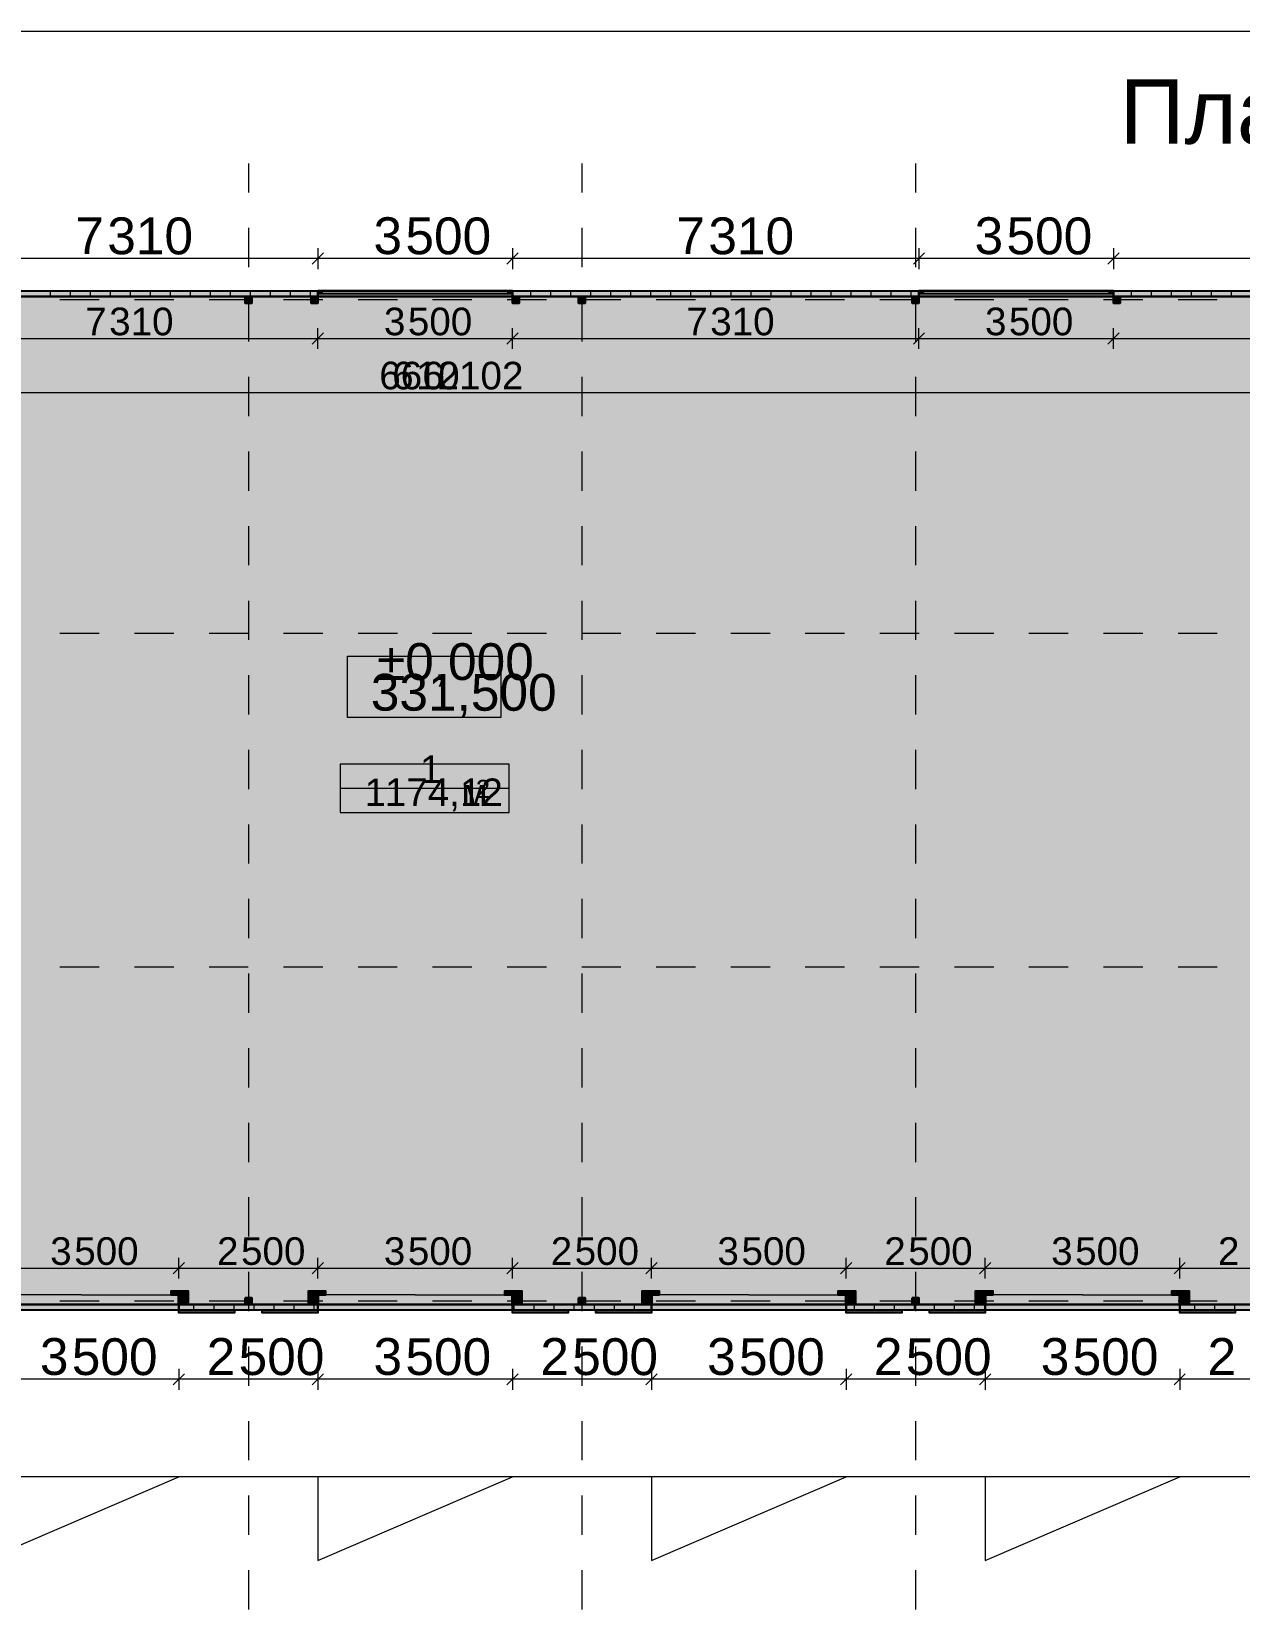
# Model space of a CAD drawing. Extents: x 8 to 21351, y 0 to 420.
# Drawn here: x 20080 to 20188.7, y 150.2 to 292 of the extents above; entities that cross this region are included whole.
import ezdxf

# ---------------------------------------------------------------- set-up
doc = ezdxf.new("R2010")
doc.units = 0
doc.styles.add('TEYPDFCAD_TEXT', font='arial.ttf')

msp = doc.modelspace()

# ---------------------------------------------------------------- hatches: boundary and pattern name
at = {"true_color": 0xffffff}
for points in [[(20279.76, 191.03), (20279.83, 191.03), (20279.83, 177.58), (19964.83, 177.58), (19964.83, 191.03), (19949.31, 191.03), (19949.31, 208.53), (19972.73, 208.53), (19972.73, 224.98), (19949.23, 224.98), (19949.23, 268.18), (20279.83, 268.18), (20279.83, 224.78), (20279.83, 208.53), (20279.76, 208.53)], [(20069.23, 268.68), (20105.78, 268.68), (20105.78, 268.18), (20069.23, 268.18)], [(20099.23, 268.18), (20099.83, 268.18), (20099.83, 267.58), (20099.23, 267.58)], [(20105.18, 268.18), (20105.78, 268.18), (20105.78, 267.58), (20105.18, 267.58)], [(20105.78, 268.68), (20123.28, 268.68), (20123.28, 268.18), (20105.78, 268.18)], [(20105.78, 268.43), (20106.15, 268.43), (20106.15, 268.68), (20105.78, 268.68)], [(20122.9, 268.68), (20106.15, 268.68), (20106.15, 268.43), (20122.9, 268.43)], [(20123.28, 268.68), (20122.9, 268.68), (20122.9, 268.43), (20123.28, 268.43)], [(20123.28, 268.68), (20159.83, 268.68), (20159.83, 268.18), (20123.28, 268.18)], [(20123.28, 268.18), (20123.88, 268.18), (20123.88, 267.58), (20123.28, 267.58)], [(20129.23, 268.18), (20129.83, 268.18), (20129.83, 267.58), (20129.23, 267.58)], [(20159.23, 268.18), (20159.83, 268.18), (20159.83, 267.58), (20159.23, 267.58)], [(20159.83, 268.68), (20177.33, 268.68), (20177.33, 268.18), (20159.83, 268.18)], [(20159.83, 268.43), (20160.2, 268.43), (20160.2, 268.68), (20159.83, 268.68)], [(20176.95, 268.68), (20160.2, 268.68), (20160.2, 268.43), (20176.95, 268.43)], [(20177.33, 268.68), (20176.95, 268.68), (20176.95, 268.43), (20177.33, 268.43)], [(20177.33, 268.68), (20219.83, 268.68), (20219.83, 268.18), (20177.33, 268.18)], [(20177.33, 268.18), (20177.93, 268.18), (20177.93, 267.58), (20177.33, 267.58)], [(20093.23, 177.58), (20094.15, 177.58), (20094.15, 178.78), (20092.55, 178.78), (20092.55, 178.44), (20093.23, 178.44)], [(20105.83, 177.58), (20105.83, 178.44), (20106.5, 178.44), (20106.5, 178.78), (20104.9, 178.78), (20104.9, 177.58)], [(20123.23, 177.58), (20124.15, 177.58), (20124.15, 178.78), (20122.55, 178.78), (20122.55, 178.44), (20123.23, 178.44)], [(20135.83, 177.58), (20135.83, 178.44), (20136.5, 178.44), (20136.5, 178.78), (20134.9, 178.78), (20134.9, 177.58)], [(20153.23, 177.58), (20154.15, 177.58), (20154.15, 178.78), (20152.55, 178.78), (20152.55, 178.44), (20153.23, 178.44)], [(20165.83, 177.58), (20165.83, 178.44), (20166.5, 178.44), (20166.5, 178.78), (20164.9, 178.78), (20164.9, 177.58)], [(20183.23, 177.58), (20184.15, 177.58), (20184.15, 178.78), (20182.55, 178.78), (20182.55, 178.44), (20183.23, 178.44)], [(20075.78, 177.08), (20075.78, 177.58), (20093.28, 177.58), (20093.28, 177.08)], [(20093.28, 177.08), (20093.28, 177.58), (20105.78, 177.58), (20105.78, 177.08)], [(20099.23, 178.18), (20099.83, 178.18), (20099.83, 177.58), (20099.23, 177.58)], [(20105.78, 177.08), (20105.78, 177.58), (20123.28, 177.58), (20123.28, 177.08)], [(20123.28, 177.58), (20135.78, 177.58), (20135.78, 177.08), (20123.28, 177.08)], [(20129.23, 178.18), (20129.83, 178.18), (20129.83, 177.58), (20129.23, 177.58)], [(20135.78, 177.08), (20135.78, 177.58), (20153.28, 177.58), (20153.28, 177.08)], [(20153.28, 177.08), (20153.28, 177.58), (20165.78, 177.58), (20165.78, 177.08)], [(20159.23, 178.18), (20159.83, 178.18), (20159.83, 177.58), (20159.23, 177.58)], [(20165.78, 177.08), (20165.78, 177.58), (20183.28, 177.58), (20183.28, 177.08)], [(20183.28, 177.58), (20195.78, 177.58), (20195.78, 177.08), (20183.28, 177.08)]]:
    msp.add_hatch(color=0, dxfattribs=at).paths.add_polyline_path(points)
at = {"true_color": 0x7f7f7f}
for points in [[(20093.28, 177.08), (20098.28, 177.08), (20098.28, 176.83), (20093.28, 176.83)], [(20100.78, 177.08), (20105.78, 177.08), (20105.78, 176.83), (20100.78, 176.83)], [(20123.28, 177.08), (20128.28, 177.08), (20128.28, 176.83), (20123.28, 176.83)], [(20130.78, 177.08), (20135.78, 177.08), (20135.78, 176.83), (20130.78, 176.83)], [(20153.28, 177.08), (20158.28, 177.08), (20158.28, 176.83), (20153.28, 176.83)], [(20160.78, 177.08), (20165.78, 177.08), (20165.78, 176.83), (20160.78, 176.83)], [(20183.28, 177.08), (20188.28, 177.08), (20188.28, 176.83), (20183.28, 176.83)]]:
    msp.add_hatch(color=0, dxfattribs=at).paths.add_polyline_path(points)

# ---------------------------------------------------------------- linework, layer by layer
at = {"color": 7, "lineweight": 20}
msp.add_line((20302.71, 291.98), (19907.71, 291.98), dxfattribs=at)
at = {"color": 7, "lineweight": 15}
for p, q in [((20099.53, 280.13), (20099.53, 277.52)), ((20129.53, 280.13), (20129.53, 277.52)), ((20159.53, 280.13), (20159.53, 277.52)), ((20099.53, 274.35), (20099.53, 270.82)), ((20129.53, 274.35), (20129.53, 270.82)), ((20159.53, 274.35), (20159.53, 270.82)), ((20105.78, 272.52), (20105.78, 270.64)), ((20123.28, 272.52), (20123.28, 270.64)), ((20159.83, 272.51), (20159.83, 270.64)), ((20177.33, 272.51), (20177.33, 270.64)), ((20105.78, 271.58), (20069.23, 271.58)), ((20105.28, 271.08), (20106.28, 272.08)), ((20123.28, 271.58), (20105.78, 271.58)), ((20122.78, 271.08), (20123.78, 272.08)), ((20159.83, 271.58), (20123.28, 271.58)), ((20159.33, 271.08), (20160.33, 272.08)), ((20177.33, 271.58), (20159.83, 271.58)), ((20176.83, 271.08), (20177.83, 272.08)), ((20219.83, 271.58), (20177.33, 271.58)), ((19948.73, 268.68), (20280.33, 268.68)), ((20105.78, 268.68), (20069.23, 268.68)), ((20069.23, 268.18), (20105.78, 268.18)), ((20105.78, 268.68), (20105.78, 268.43)), ((20123.28, 268.68), (20105.78, 268.68)), ((20106.15, 268.68), (20105.78, 268.68)), ((20105.78, 268.68), (20105.78, 268.43)), ((20105.78, 268.68), (20105.78, 268.43)), ((20105.78, 268.43), (20105.78, 268.18)), ((20105.78, 268.43), (20106.15, 268.43)), ((20105.78, 268.43), (20105.78, 268.18)), ((20123.28, 268.18), (20105.78, 268.18)), ((20106.15, 268.43), (20106.15, 268.68)), ((20122.9, 268.68), (20106.15, 268.68)), ((20106.15, 268.43), (20122.9, 268.43)), ((20123.28, 268.68), (20122.9, 268.68)), ((20122.9, 268.68), (20122.9, 268.43)), ((20122.9, 268.43), (20123.28, 268.43)), ((20123.28, 268.68), (20123.28, 268.43)), ((20159.83, 268.68), (20123.28, 268.68)), ((20123.28, 268.68), (20123.28, 268.43)), ((20123.28, 268.68), (20123.28, 268.43)), ((20123.28, 268.43), (20123.28, 268.18)), ((20123.28, 268.43), (20123.28, 268.18)), ((20123.28, 268.18), (20159.83, 268.18)), ((20159.83, 268.68), (20159.83, 268.43)), ((20177.33, 268.68), (20159.83, 268.68)), ((20160.2, 268.68), (20159.83, 268.68)), ((20159.83, 268.68), (20159.83, 268.43)), ((20159.83, 268.68), (20159.83, 268.43)), ((20159.83, 268.43), (20159.83, 268.18)), ((20159.83, 268.43), (20160.2, 268.43)), ((20159.83, 268.43), (20159.83, 268.18)), ((20177.33, 268.18), (20159.83, 268.18)), ((20160.2, 268.43), (20160.2, 268.68)), ((20176.95, 268.68), (20160.2, 268.68)), ((20160.2, 268.43), (20176.95, 268.43)), ((20177.33, 268.68), (20176.95, 268.68)), ((20176.95, 268.68), (20176.95, 268.43)), ((20176.95, 268.43), (20177.33, 268.43)), ((20177.33, 268.68), (20177.33, 268.43)), ((20219.83, 268.68), (20177.33, 268.68)), ((20177.33, 268.68), (20177.33, 268.43)), ((20177.33, 268.68), (20177.33, 268.43)), ((20177.33, 268.43), (20177.33, 268.18)), ((20177.33, 268.43), (20177.33, 268.18)), ((20177.33, 268.18), (20219.83, 268.18)), ((20086.11, 267.88), (20082.59, 267.88)), ((20092.82, 267.88), (20089.29, 267.88)), ((20099.52, 267.88), (20095.99, 267.88)), ((20099.53, 267.64), (20099.53, 264.12)), ((20106.22, 267.88), (20102.69, 267.88)), ((20112.93, 267.88), (20109.4, 267.88)), ((20119.63, 267.88), (20116.1, 267.88)), ((20126.33, 267.88), (20122.8, 267.88)), ((20133.03, 267.88), (20129.51, 267.88)), ((20129.53, 267.64), (20129.53, 264.12)), ((20139.74, 267.88), (20136.21, 267.88)), ((20146.44, 267.88), (20142.91, 267.88)), ((20153.14, 267.88), (20149.61, 267.88)), ((20159.84, 267.88), (20156.32, 267.88)), ((20159.53, 267.64), (20159.53, 264.12)), ((20166.55, 267.88), (20163.02, 267.88)), ((20173.25, 267.88), (20169.72, 267.88)), ((20179.95, 267.88), (20176.43, 267.88)), ((20186.66, 267.88), (20183.13, 267.88)), ((20105.78, 263.46), (20105.78, 265.33)), ((20123.28, 263.46), (20123.28, 265.33)), ((20159.83, 263.46), (20159.83, 265.33)), ((20177.33, 263.46), (20177.33, 265.33)), ((20069.23, 264.39), (20105.78, 264.39)), ((20106.28, 264.89), (20105.28, 263.89)), ((20105.78, 264.39), (20123.28, 264.39)), ((20123.78, 264.89), (20122.78, 263.89)), ((20123.28, 264.39), (20159.83, 264.39)), ((20160.33, 264.89), (20159.33, 263.89)), ((20159.83, 264.39), (20177.33, 264.39)), ((20177.83, 264.89), (20176.83, 263.89)), ((20177.33, 264.39), (20219.83, 264.39)), ((20099.53, 260.94), (20099.53, 257.41)), ((20129.53, 260.94), (20129.53, 257.41)), ((20159.53, 260.94), (20159.53, 257.41)), ((19949.23, 259.53), (20279.83, 259.53)), ((19949.23, 259.53), (20279.83, 259.53)), ((20099.53, 254.24), (20099.53, 250.71)), ((20129.53, 254.24), (20129.53, 250.71)), ((20159.53, 254.24), (20159.53, 250.71)), ((20099.53, 247.54), (20099.53, 244.01)), ((20129.53, 247.54), (20129.53, 244.01)), ((20159.53, 247.54), (20159.53, 244.01)), ((20099.53, 240.83), (20099.53, 237.3)), ((20129.53, 240.83), (20129.53, 237.3)), ((20159.53, 240.83), (20159.53, 237.3)), ((20086.11, 237.88), (20082.59, 237.88)), ((20092.82, 237.88), (20089.29, 237.88)), ((20099.52, 237.88), (20095.99, 237.88)), ((20106.22, 237.88), (20102.69, 237.88)), ((20112.93, 237.88), (20109.4, 237.88)), ((20119.63, 237.88), (20116.1, 237.88)), ((20126.33, 237.88), (20122.8, 237.88)), ((20133.03, 237.88), (20129.51, 237.88)), ((20139.74, 237.88), (20136.21, 237.88)), ((20146.44, 237.88), (20142.91, 237.88)), ((20153.14, 237.88), (20149.61, 237.88)), ((20159.84, 237.88), (20156.32, 237.88)), ((20166.55, 237.88), (20163.02, 237.88)), ((20173.25, 237.88), (20169.72, 237.88)), ((20179.95, 237.88), (20176.43, 237.88)), ((20186.66, 237.88), (20183.13, 237.88)), ((20099.53, 234.13), (20099.53, 230.6)), ((20129.53, 234.13), (20129.53, 230.6)), ((20159.53, 234.13), (20159.53, 230.6)), ((20099.53, 227.43), (20099.53, 223.9)), ((20129.53, 227.43), (20129.53, 223.9)), ((20159.53, 227.43), (20159.53, 223.9)), ((20122.97, 226.14), (20107.77, 226.14)), ((20107.77, 226.14), (20107.77, 223.97)), ((20122.97, 223.97), (20122.97, 226.14)), ((20107.77, 223.97), (20107.77, 221.8)), ((20107.77, 223.97), (20122.97, 223.97)), ((20107.77, 223.97), (20122.97, 223.97)), ((20122.97, 221.8), (20122.97, 223.97)), ((20107.77, 221.8), (20122.97, 221.8)), ((20099.53, 220.72), (20099.53, 217.2)), ((20129.53, 220.72), (20129.53, 217.2)), ((20159.53, 220.72), (20159.53, 217.2)), ((20099.53, 214.02), (20099.53, 210.49)), ((20129.53, 214.02), (20129.53, 210.49)), ((20159.53, 214.02), (20159.53, 210.49)), ((20086.11, 207.88), (20082.59, 207.88)), ((20092.82, 207.88), (20089.29, 207.88)), ((20099.52, 207.88), (20095.99, 207.88)), ((20099.53, 207.32), (20099.53, 203.79)), ((20106.22, 207.88), (20102.69, 207.88)), ((20112.92, 207.88), (20109.4, 207.88)), ((20119.63, 207.88), (20116.1, 207.88)), ((20126.33, 207.88), (20122.8, 207.88)), ((20133.03, 207.88), (20129.51, 207.88)), ((20129.53, 207.32), (20129.53, 203.79)), ((20139.74, 207.88), (20136.21, 207.88)), ((20146.44, 207.88), (20142.91, 207.88)), ((20153.14, 207.88), (20149.61, 207.88)), ((20159.84, 207.88), (20156.32, 207.88)), ((20159.53, 207.32), (20159.53, 203.79)), ((20166.55, 207.88), (20163.02, 207.88)), ((20173.25, 207.88), (20169.72, 207.88)), ((20179.95, 207.88), (20176.42, 207.88)), ((20186.66, 207.88), (20183.13, 207.88)), ((20099.53, 200.62), (20099.53, 197.09)), ((20129.53, 200.62), (20129.53, 197.09)), ((20159.53, 200.62), (20159.53, 197.09)), ((20099.53, 193.91), (20099.53, 190.38)), ((20129.53, 193.91), (20129.53, 190.38)), ((20159.53, 193.91), (20159.53, 190.38)), ((20099.53, 187.21), (20099.53, 183.68)), ((20129.53, 187.21), (20129.53, 183.68)), ((20159.53, 187.21), (20159.53, 183.68)), ((20093.28, 179.9), (20093.28, 181.78)), ((20105.78, 179.9), (20105.78, 181.78)), ((20123.28, 179.9), (20123.28, 181.78)), ((20135.78, 179.9), (20135.78, 181.78)), ((20153.28, 179.9), (20153.28, 181.78)), ((20165.78, 179.9), (20165.78, 181.78)), ((20183.28, 179.9), (20183.28, 181.78)), ((20075.78, 180.84), (20093.28, 180.84)), ((20093.78, 181.34), (20092.78, 180.34)), ((20093.28, 180.84), (20105.78, 180.84)), ((20099.53, 180.51), (20099.53, 176.98)), ((20106.28, 181.34), (20105.28, 180.34)), ((20105.78, 180.84), (20123.28, 180.84)), ((20123.78, 181.34), (20122.78, 180.34)), ((20123.28, 180.84), (20135.78, 180.84)), ((20129.53, 180.51), (20129.53, 176.98)), ((20136.28, 181.34), (20135.28, 180.34)), ((20135.78, 180.84), (20153.28, 180.84)), ((20153.78, 181.34), (20152.78, 180.34)), ((20153.28, 180.84), (20165.78, 180.84)), ((20159.53, 180.51), (20159.53, 176.98)), ((20166.28, 181.34), (20165.28, 180.34)), ((20165.78, 180.84), (20183.28, 180.84)), ((20183.78, 181.34), (20182.78, 180.34)), ((20183.28, 180.84), (20195.78, 180.84)), ((20092.55, 178.44), (20092.55, 178.78)), ((20092.55, 178.78), (20094.15, 178.78)), ((20094.15, 178.78), (20094.15, 177.58)), ((20106.5, 178.78), (20104.9, 178.78)), ((20104.9, 178.78), (20104.9, 177.58)), ((20106.5, 178.44), (20106.5, 178.78)), ((20122.55, 178.44), (20122.55, 178.78)), ((20122.55, 178.78), (20124.15, 178.78)), ((20124.15, 178.78), (20124.15, 177.58)), ((20136.5, 178.78), (20134.9, 178.78)), ((20134.9, 178.78), (20134.9, 177.58)), ((20136.5, 178.44), (20136.5, 178.78)), ((20152.55, 178.44), (20152.55, 178.78)), ((20152.55, 178.78), (20154.15, 178.78)), ((20154.15, 178.78), (20154.15, 177.58)), ((20166.5, 178.78), (20164.9, 178.78)), ((20164.9, 178.78), (20164.9, 177.58)), ((20166.5, 178.44), (20166.5, 178.78)), ((20182.55, 178.44), (20182.55, 178.78)), ((20182.55, 178.78), (20184.15, 178.78)), ((20184.15, 178.78), (20184.15, 177.58)), ((20084.53, 178.44), (20075.83, 178.44)), ((20086.11, 177.88), (20082.59, 177.88)), ((20084.53, 178.44), (20093.23, 178.44)), ((20092.82, 177.88), (20089.29, 177.88)), ((20093.23, 178.44), (20092.55, 178.44)), ((20093.23, 177.58), (20093.23, 178.44)), ((20094.15, 177.58), (20093.23, 177.58)), ((20093.28, 177.08), (20093.28, 177.58)), ((20105.78, 177.58), (20093.28, 177.58)), ((20093.28, 177.08), (20093.28, 177.58)), ((20099.52, 177.88), (20095.99, 177.88)), ((20106.22, 177.88), (20102.69, 177.88)), ((20104.9, 177.58), (20105.83, 177.58)), ((20105.78, 177.08), (20105.78, 177.58)), ((20105.78, 177.08), (20105.78, 177.58)), ((20114.53, 178.44), (20105.83, 178.44)), ((20105.83, 177.58), (20105.83, 178.44)), ((20105.83, 178.44), (20106.5, 178.44)), ((20112.92, 177.88), (20109.4, 177.88)), ((20114.53, 178.44), (20123.23, 178.44)), ((20119.63, 177.88), (20116.1, 177.88)), ((20123.23, 178.44), (20122.55, 178.44)), ((20126.33, 177.88), (20122.8, 177.88)), ((20123.23, 177.58), (20123.23, 178.44)), ((20124.15, 177.58), (20123.23, 177.58)), ((20123.28, 177.08), (20123.28, 177.58)), ((20135.78, 177.58), (20123.28, 177.58)), ((20123.28, 177.08), (20123.28, 177.58)), ((20133.03, 177.88), (20129.51, 177.88)), ((20134.9, 177.58), (20135.83, 177.58)), ((20135.78, 177.08), (20135.78, 177.58)), ((20135.78, 177.08), (20135.78, 177.58)), ((20144.53, 178.44), (20135.83, 178.44)), ((20135.83, 177.58), (20135.83, 178.44)), ((20135.83, 178.44), (20136.5, 178.44)), ((20139.74, 177.88), (20136.21, 177.88)), ((20146.44, 177.88), (20142.91, 177.88)), ((20144.53, 178.44), (20153.23, 178.44)), ((20153.14, 177.88), (20149.61, 177.88)), ((20153.23, 178.44), (20152.55, 178.44)), ((20153.23, 177.58), (20153.23, 178.44)), ((20154.15, 177.58), (20153.23, 177.58)), ((20153.28, 177.08), (20153.28, 177.58)), ((20165.78, 177.58), (20153.28, 177.58)), ((20153.28, 177.08), (20153.28, 177.58)), ((20159.84, 177.88), (20156.32, 177.88)), ((20166.55, 177.88), (20163.02, 177.88)), ((20164.9, 177.58), (20165.83, 177.58)), ((20165.78, 177.08), (20165.78, 177.58)), ((20165.78, 177.08), (20165.78, 177.58)), ((20174.53, 178.44), (20165.83, 178.44)), ((20165.83, 177.58), (20165.83, 178.44)), ((20165.83, 178.44), (20166.5, 178.44)), ((20173.25, 177.88), (20169.72, 177.88)), ((20174.53, 178.44), (20183.23, 178.44)), ((20179.95, 177.88), (20176.42, 177.88)), ((20183.23, 178.44), (20182.55, 178.44)), ((20186.66, 177.88), (20183.13, 177.88)), ((20183.23, 177.58), (20183.23, 178.44)), ((20184.15, 177.58), (20183.23, 177.58)), ((20183.28, 177.08), (20183.28, 177.58)), ((20195.78, 177.58), (20183.28, 177.58)), ((20183.28, 177.08), (20183.28, 177.58)), ((20093.28, 177.08), (20093.28, 176.83)), ((20098.28, 177.08), (20093.28, 177.08)), ((20093.28, 177.08), (20105.78, 177.08)), ((20093.28, 176.83), (20098.28, 176.83)), ((20098.28, 176.83), (20098.28, 177.08)), ((20100.78, 177.08), (20100.78, 176.83)), ((20105.78, 177.08), (20100.78, 177.08)), ((20100.78, 176.83), (20105.78, 176.83)), ((20105.78, 176.83), (20105.78, 177.08)), ((20123.28, 177.08), (20123.28, 176.83)), ((20128.28, 177.08), (20123.28, 177.08)), ((20123.28, 177.08), (20135.78, 177.08)), ((20123.28, 176.83), (20128.28, 176.83)), ((20128.28, 176.83), (20128.28, 177.08)), ((20130.78, 177.08), (20130.78, 176.83)), ((20135.78, 177.08), (20130.78, 177.08)), ((20130.78, 176.83), (20135.78, 176.83)), ((20135.78, 176.83), (20135.78, 177.08)), ((20153.28, 177.08), (20153.28, 176.83)), ((20158.28, 177.08), (20153.28, 177.08)), ((20153.28, 177.08), (20165.78, 177.08)), ((20153.28, 176.83), (20158.28, 176.83)), ((20158.28, 176.83), (20158.28, 177.08)), ((20160.78, 177.08), (20160.78, 176.83)), ((20165.78, 177.08), (20160.78, 177.08)), ((20160.78, 176.83), (20165.78, 176.83)), ((20165.78, 176.83), (20165.78, 177.08)), ((20183.28, 177.08), (20183.28, 176.83)), ((20188.28, 177.08), (20183.28, 177.08)), ((20183.28, 177.08), (20195.78, 177.08)), ((20183.28, 176.83), (20188.28, 176.83)), ((20188.28, 176.83), (20188.28, 177.08)), ((20099.53, 173.8), (20099.53, 170.28)), ((20129.53, 173.8), (20129.53, 170.28)), ((20159.53, 173.8), (20159.53, 170.28)), ((20093.28, 171.79), (20093.28, 169.91)), ((20105.78, 171.79), (20105.78, 169.91)), ((20123.28, 171.79), (20123.28, 169.91)), ((20135.78, 171.79), (20135.78, 169.91)), ((20153.28, 171.79), (20153.28, 169.91)), ((20165.78, 171.79), (20165.78, 169.91)), ((20183.28, 171.79), (20183.28, 169.91)), ((20093.28, 170.85), (20075.78, 170.85)), ((20092.78, 170.35), (20093.78, 171.35)), ((20105.78, 170.85), (20093.28, 170.85)), ((20105.28, 170.35), (20106.28, 171.35)), ((20123.28, 170.85), (20105.78, 170.85)), ((20122.78, 170.35), (20123.78, 171.35)), ((20135.78, 170.85), (20123.28, 170.85)), ((20135.28, 170.35), (20136.28, 171.35)), ((20153.28, 170.85), (20135.78, 170.85)), ((20152.78, 170.35), (20153.78, 171.35)), ((20165.78, 170.85), (20153.28, 170.85)), ((20165.28, 170.35), (20166.28, 171.35)), ((20183.28, 170.85), (20165.78, 170.85)), ((20182.78, 170.35), (20183.78, 171.35)), ((20195.78, 170.85), (20183.28, 170.85)), ((20099.53, 167.1), (20099.53, 163.57)), ((20129.53, 167.1), (20129.53, 163.57)), ((20159.53, 167.1), (20159.53, 163.57)), ((20280.33, 162.08), (19948.73, 162.08)), ((20075.78, 154.58), (20093.28, 162.08)), ((20093.28, 162.08), (20075.78, 162.08)), ((20105.78, 154.58), (20123.28, 162.08)), ((20123.28, 162.08), (20105.78, 162.08)), ((20105.78, 162.08), (20105.78, 154.58)), ((20135.78, 154.58), (20153.28, 162.08)), ((20153.28, 162.08), (20135.78, 162.08)), ((20135.78, 162.08), (20135.78, 154.58)), ((20165.78, 154.58), (20183.28, 162.08)), ((20183.28, 162.08), (20165.78, 162.08)), ((20165.78, 162.08), (20165.78, 154.58)), ((20099.53, 160.4), (20099.53, 156.87)), ((20129.53, 160.4), (20129.53, 156.87)), ((20159.53, 160.4), (20159.53, 156.87)), ((20099.53, 153.7), (20099.53, 150.17)), ((20129.53, 153.7), (20129.53, 150.17)), ((20159.53, 153.7), (20159.53, 150.17))]:
    msp.add_line(p, q, dxfattribs=at)
at = {"color": 0, "lineweight": 5, "true_color": 0x53b368}
for p, q in [((20081.73, 268.18), (20081.73, 268.68)), ((20083.53, 268.18), (20083.53, 268.68)), ((20085.33, 268.18), (20085.33, 268.68)), ((20087.13, 268.18), (20087.13, 268.68)), ((20088.93, 268.18), (20088.93, 268.68)), ((20090.73, 268.18), (20090.73, 268.68)), ((20092.53, 268.18), (20092.53, 268.68)), ((20094.33, 268.18), (20094.33, 268.68)), ((20096.13, 268.18), (20096.13, 268.68)), ((20097.93, 268.18), (20097.93, 268.68)), ((20099.73, 268.18), (20099.73, 268.68)), ((20101.53, 268.18), (20101.53, 268.68)), ((20103.33, 268.18), (20103.33, 268.68)), ((20105.13, 268.18), (20105.13, 268.68)), ((20105.73, 267.58), (20105.73, 268.18)), ((20124.93, 268.18), (20124.93, 268.68)), ((20126.73, 268.18), (20126.73, 268.68)), ((20128.53, 268.18), (20128.53, 268.68)), ((20130.33, 268.18), (20130.33, 268.68)), ((20132.13, 268.18), (20132.13, 268.68)), ((20133.93, 268.18), (20133.93, 268.68)), ((20135.73, 268.18), (20135.73, 268.68)), ((20137.53, 268.18), (20137.53, 268.68)), ((20139.33, 268.18), (20139.33, 268.68)), ((20141.13, 268.18), (20141.13, 268.68)), ((20142.93, 268.18), (20142.93, 268.68)), ((20144.73, 268.18), (20144.73, 268.68)), ((20146.53, 268.18), (20146.53, 268.68)), ((20148.33, 268.18), (20148.33, 268.68)), ((20150.13, 268.18), (20150.13, 268.68)), ((20151.93, 268.18), (20151.93, 268.68)), ((20153.73, 268.18), (20153.73, 268.68)), ((20155.53, 268.18), (20155.53, 268.68)), ((20157.33, 268.18), (20157.33, 268.68)), ((20159.13, 268.18), (20159.13, 268.68)), ((20178.93, 268.18), (20178.93, 268.68)), ((20180.73, 268.18), (20180.73, 268.68)), ((20182.53, 268.18), (20182.53, 268.68)), ((20184.33, 268.18), (20184.33, 268.68)), ((20186.13, 268.18), (20186.13, 268.68)), ((20187.93, 268.18), (20187.93, 268.68)), ((20094.64, 177.08), (20094.64, 177.58)), ((20096.44, 177.08), (20096.44, 177.58)), ((20098.24, 177.08), (20098.24, 177.58)), ((20099.54, 177.59), (20099.54, 178.18)), ((20100.04, 177.08), (20100.04, 177.58)), ((20101.84, 177.08), (20101.84, 177.58)), ((20103.64, 177.08), (20103.64, 177.58)), ((20105.44, 177.08), (20105.44, 177.58)), ((20123.44, 177.08), (20123.44, 177.58)), ((20125.24, 177.08), (20125.24, 177.58)), ((20127.04, 177.08), (20127.04, 177.58)), ((20128.84, 177.08), (20128.84, 177.58)), ((20129.44, 177.58), (20129.44, 178.02)), ((20130.64, 177.08), (20130.64, 177.58)), ((20132.44, 177.08), (20132.44, 177.58)), ((20134.24, 177.08), (20134.24, 177.58)), ((20154.04, 177.08), (20154.04, 177.58)), ((20155.84, 177.08), (20155.84, 177.58)), ((20157.64, 177.08), (20157.64, 177.58)), ((20159.34, 177.8), (20159.34, 178.18)), ((20159.44, 177.08), (20159.44, 177.58)), ((20161.24, 177.08), (20161.24, 177.58)), ((20163.04, 177.08), (20163.04, 177.58)), ((20164.84, 177.08), (20164.84, 177.58)), ((20184.64, 177.08), (20184.64, 177.58)), ((20186.44, 177.08), (20186.44, 177.58)), ((20188.24, 177.08), (20188.24, 177.58))]:
    msp.add_line(p, q, dxfattribs=at)
at = {"color": 0, "lineweight": 30, "true_color": 0x020fa8}
for p, q in [((20099.23, 268.18), (20099.23, 267.58)), ((20099.83, 267.58), (20099.83, 268.18)), ((20105.18, 268.18), (20105.18, 267.58)), ((20105.78, 267.58), (20105.78, 268.18)), ((20123.28, 268.18), (20123.28, 267.58)), ((20123.88, 267.58), (20123.88, 268.18)), ((20129.23, 268.18), (20129.23, 267.58)), ((20129.83, 267.58), (20129.83, 268.18)), ((20159.23, 268.18), (20159.23, 267.58)), ((20159.83, 267.58), (20159.83, 268.18)), ((20177.33, 268.18), (20177.33, 267.58)), ((20177.93, 267.58), (20177.93, 268.18)), ((20099.23, 267.58), (20099.83, 267.58)), ((20105.18, 267.58), (20105.78, 267.58)), ((20123.28, 267.58), (20123.88, 267.58)), ((20129.23, 267.58), (20129.83, 267.58)), ((20159.23, 267.58), (20159.83, 267.58)), ((20177.33, 267.58), (20177.93, 267.58)), ((20099.83, 178.18), (20099.23, 178.18)), ((20099.23, 178.18), (20099.23, 177.58)), ((20099.83, 177.58), (20099.83, 178.18)), ((20129.83, 178.18), (20129.23, 178.18)), ((20129.23, 178.18), (20129.23, 177.58)), ((20129.83, 177.58), (20129.83, 178.18)), ((20159.83, 178.18), (20159.23, 178.18)), ((20159.23, 178.18), (20159.23, 177.58)), ((20159.83, 177.58), (20159.83, 178.18))]:
    msp.add_line(p, q, dxfattribs=at)
at = {"color": 0, "lineweight": 15, "true_color": 0x020fa8}
for p, q in [((20099.23, 267.58), (20099.83, 268.18)), ((20099.83, 267.58), (20099.23, 268.18)), ((20105.18, 267.58), (20105.78, 268.18)), ((20105.78, 267.58), (20105.18, 268.18)), ((20123.28, 267.58), (20123.88, 268.18)), ((20123.88, 267.58), (20123.28, 268.18)), ((20129.23, 267.58), (20129.83, 268.18)), ((20129.83, 267.58), (20129.23, 268.18)), ((20159.23, 267.58), (20159.83, 268.18)), ((20159.83, 267.58), (20159.23, 268.18)), ((20177.33, 267.58), (20177.93, 268.18)), ((20177.93, 267.58), (20177.33, 268.18)), ((20099.23, 177.58), (20099.83, 178.18)), ((20099.83, 177.58), (20099.23, 178.18)), ((20129.23, 177.58), (20129.83, 178.18)), ((20129.83, 177.58), (20129.23, 178.18)), ((20159.23, 177.58), (20159.83, 178.18)), ((20159.83, 177.58), (20159.23, 178.18))]:
    msp.add_line(p, q, dxfattribs=at)
at = {"color": 0, "lineweight": 0, "true_color": 0x0000ff}
for p, q in [((20108.44, 230.33), (20108.44, 235.84)), ((20108.44, 235.84), (20122.23, 235.84)), ((20122.23, 235.84), (20122.23, 230.33)), ((20122.23, 230.33), (20108.44, 230.33))]:
    msp.add_line(p, q, dxfattribs=at)
at = {"color": 0, "true_color": 0xffffff}
for points in [[(20279.76, 191.03), (20279.83, 191.03), (20279.83, 177.58), (19964.83, 177.58), (19964.83, 191.03), (19949.31, 191.03), (19949.31, 208.53), (19972.73, 208.53), (19972.73, 224.98), (19949.23, 224.98), (19949.23, 268.18), (20279.83, 268.18), (20279.83, 224.78), (20279.83, 208.53), (20279.76, 208.53)], [(20069.23, 268.68), (20105.78, 268.68), (20105.78, 268.18), (20069.23, 268.18)], [(20099.23, 268.18), (20099.83, 268.18), (20099.83, 267.58), (20099.23, 267.58)], [(20105.18, 268.18), (20105.78, 268.18), (20105.78, 267.58), (20105.18, 267.58)], [(20105.78, 268.68), (20123.28, 268.68), (20123.28, 268.18), (20105.78, 268.18)], [(20105.78, 268.43), (20106.15, 268.43), (20106.15, 268.68), (20105.78, 268.68)], [(20122.9, 268.68), (20106.15, 268.68), (20106.15, 268.43), (20122.9, 268.43)], [(20123.28, 268.68), (20122.9, 268.68), (20122.9, 268.43), (20123.28, 268.43)], [(20123.28, 268.68), (20159.83, 268.68), (20159.83, 268.18), (20123.28, 268.18)], [(20123.28, 268.18), (20123.88, 268.18), (20123.88, 267.58), (20123.28, 267.58)], [(20129.23, 268.18), (20129.83, 268.18), (20129.83, 267.58), (20129.23, 267.58)], [(20159.23, 268.18), (20159.83, 268.18), (20159.83, 267.58), (20159.23, 267.58)], [(20159.83, 268.68), (20177.33, 268.68), (20177.33, 268.18), (20159.83, 268.18)], [(20159.83, 268.43), (20160.2, 268.43), (20160.2, 268.68), (20159.83, 268.68)], [(20176.95, 268.68), (20160.2, 268.68), (20160.2, 268.43), (20176.95, 268.43)], [(20177.33, 268.68), (20176.95, 268.68), (20176.95, 268.43), (20177.33, 268.43)], [(20177.33, 268.68), (20219.83, 268.68), (20219.83, 268.18), (20177.33, 268.18)], [(20177.33, 268.18), (20177.93, 268.18), (20177.93, 267.58), (20177.33, 267.58)], [(20093.23, 177.58), (20094.15, 177.58), (20094.15, 178.78), (20092.55, 178.78), (20092.55, 178.44), (20093.23, 178.44)], [(20105.83, 177.58), (20105.83, 178.44), (20106.5, 178.44), (20106.5, 178.78), (20104.9, 178.78), (20104.9, 177.58)], [(20123.23, 177.58), (20124.15, 177.58), (20124.15, 178.78), (20122.55, 178.78), (20122.55, 178.44), (20123.23, 178.44)], [(20135.83, 177.58), (20135.83, 178.44), (20136.5, 178.44), (20136.5, 178.78), (20134.9, 178.78), (20134.9, 177.58)], [(20153.23, 177.58), (20154.15, 177.58), (20154.15, 178.78), (20152.55, 178.78), (20152.55, 178.44), (20153.23, 178.44)], [(20165.83, 177.58), (20165.83, 178.44), (20166.5, 178.44), (20166.5, 178.78), (20164.9, 178.78), (20164.9, 177.58)], [(20183.23, 177.58), (20184.15, 177.58), (20184.15, 178.78), (20182.55, 178.78), (20182.55, 178.44), (20183.23, 178.44)], [(20075.78, 177.08), (20075.78, 177.58), (20093.28, 177.58), (20093.28, 177.08)], [(20093.28, 177.08), (20093.28, 177.58), (20105.78, 177.58), (20105.78, 177.08)], [(20099.23, 178.18), (20099.83, 178.18), (20099.83, 177.58), (20099.23, 177.58)], [(20105.78, 177.08), (20105.78, 177.58), (20123.28, 177.58), (20123.28, 177.08)], [(20123.28, 177.58), (20135.78, 177.58), (20135.78, 177.08), (20123.28, 177.08)], [(20129.23, 178.18), (20129.83, 178.18), (20129.83, 177.58), (20129.23, 177.58)], [(20135.78, 177.08), (20135.78, 177.58), (20153.28, 177.58), (20153.28, 177.08)], [(20153.28, 177.08), (20153.28, 177.58), (20165.78, 177.58), (20165.78, 177.08)], [(20159.23, 178.18), (20159.83, 178.18), (20159.83, 177.58), (20159.23, 177.58)], [(20165.78, 177.08), (20165.78, 177.58), (20183.28, 177.58), (20183.28, 177.08)], [(20183.28, 177.58), (20195.78, 177.58), (20195.78, 177.08), (20183.28, 177.08)]]:
    msp.add_lwpolyline(points, close=True, dxfattribs=at)
at = {"color": 0, "true_color": 0x7f7f7f}
for points in [[(20093.28, 177.08), (20098.28, 177.08), (20098.28, 176.83), (20093.28, 176.83)], [(20100.78, 177.08), (20105.78, 177.08), (20105.78, 176.83), (20100.78, 176.83)], [(20123.28, 177.08), (20128.28, 177.08), (20128.28, 176.83), (20123.28, 176.83)], [(20130.78, 177.08), (20135.78, 177.08), (20135.78, 176.83), (20130.78, 176.83)], [(20153.28, 177.08), (20158.28, 177.08), (20158.28, 176.83), (20153.28, 176.83)], [(20160.78, 177.08), (20165.78, 177.08), (20165.78, 176.83), (20160.78, 176.83)], [(20183.28, 177.08), (20188.28, 177.08), (20188.28, 176.83), (20183.28, 176.83)]]:
    msp.add_lwpolyline(points, close=True, dxfattribs=at)

# ---------------------------------------------------------------- texts
at = {"color": 7, "style": 'TEYPDFCAD_TEXT'}
for s, height, p in [('План', 5.793, (20177.88, 281.9)), ('2', 1.64, (20119.99, 223.09))]:
    msp.add_text(s, height=height, dxfattribs=at).set_placement(p)
for s, height, rotation, p in [('7', 3.31, -0.0974, (20083.97, 271.98)), ('310', 3.309, -0.0974, (20086.84, 271.97)), ('3', 3.31, -0.0974, (20110.78, 271.98)), ('500', 3.309, -0.0974, (20113.65, 271.97)), ('7', 3.31, -0.0974, (20138.02, 271.98)), ('310', 3.309, -0.0974, (20140.89, 271.97)), ('3', 3.31, -0.0974, (20164.83, 271.98)), ('500', 3.309, -0.0974, (20167.7, 271.97)), ('7', 2.48, -0.0974, (20084.86, 264.69)), ('310', 2.484, -0.0974, (20087.01, 264.69)), ('3', 2.48, -0.0974, (20111.72, 264.69)), ('500', 2.484, -0.0974, (20113.87, 264.69)), ('7', 2.48, -0.0974, (20138.91, 264.69)), ('310', 2.484, -0.0974, (20141.06, 264.69)), ('3', 2.48, -0.0974, (20165.77, 264.69)), ('500', 2.484, -0.0974, (20167.92, 264.69)), ('666', 2.484, -0.0974, (20111.3, 259.83)), ('6', 2.48, -0.0974, (20112.46, 259.83)), ('12102', 2.484, -0.0974, (20114.61, 259.83)), ('0', 2.48, -0.0974, (20116.6, 259.82)), ('1', 2.48, -0.0974, (20114.96, 224.44)), ('1', 2.48, -0.0974, (20109.98, 222.37)), ('174,12', 2.484, -0.0321, (20111.8, 222.37)), ('м', 2.48, -0.0974, (20118.67, 222.37)), ('3', 2.48, -0.0974, (20081.71, 181.14)), ('500', 2.484, -0.0974, (20083.87, 181.14)), ('2', 2.48, -0.0974, (20096.71, 181.14)), ('500', 2.484, -0.0974, (20098.87, 181.14)), ('3', 2.48, -0.0974, (20111.71, 181.14)), ('500', 2.484, -0.0974, (20113.87, 181.14)), ('2', 2.48, -0.0974, (20126.72, 181.14)), ('500', 2.484, -0.0974, (20128.87, 181.14)), ('3', 2.48, -0.0974, (20141.71, 181.14)), ('500', 2.484, -0.0974, (20143.87, 181.14)), ('2', 2.48, -0.0974, (20156.71, 181.14)), ('500', 2.484, -0.0974, (20158.87, 181.14)), ('3', 2.48, -0.0974, (20171.72, 181.14)), ('500', 2.484, -0.0974, (20173.87, 181.14)), ('2', 2.48, -0.0974, (20186.72, 181.14)), ('3', 3.31, -0.0974, (20080.78, 171.25)), ('500', 3.309, -0.0974, (20083.65, 171.24)), ('2', 3.31, -0.0974, (20095.78, 171.25)), ('500', 3.309, -0.0974, (20098.65, 171.24)), ('3', 3.31, -0.0974, (20110.78, 171.25)), ('500', 3.309, -0.0974, (20113.65, 171.24)), ('2', 3.31, -0.0974, (20125.78, 171.25)), ('500', 3.309, -0.0974, (20128.65, 171.24)), ('3', 3.31, -0.0974, (20140.78, 171.25)), ('500', 3.309, -0.0974, (20143.65, 171.24)), ('2', 3.31, -0.0974, (20155.78, 171.25)), ('500', 3.309, -0.0974, (20158.65, 171.24)), ('3', 3.31, -0.0974, (20170.78, 171.25)), ('500', 3.309, -0.0974, (20173.65, 171.24)), ('2', 3.31, -0.0974, (20185.78, 171.25))]:
    msp.add_text(s, height=height, rotation=rotation, dxfattribs=at).set_placement(p)
at = {"color": 0, "true_color": 0x0000ff, "style": 'TEYPDFCAD_TEXT'}
for s, rotation, p in [('±0,000', -0.0498, (20111.09, 233.71)), ('331,500', -0.0448, (20110.54, 230.95))]:
    msp.add_text(s, height=3.309, rotation=rotation, dxfattribs=at).set_placement(p)

doc.saveas('drawing.dxf')
